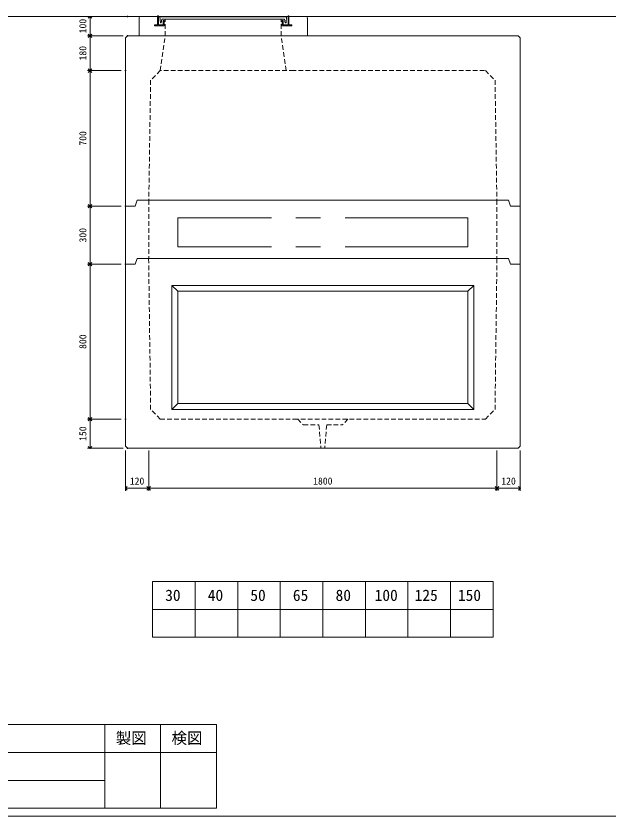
# Model space of a CAD drawing. Units: millimetres, scale not verified. Extents: x -9756 to 9756, y -4614 to 4614.
# Drawn here: x 575 to 3635, y -3936 to 196 of the extents above; entities that cross this region are included whole.
import ezdxf
from ezdxf.enums import TextEntityAlignment as Align

# ---------------------------------------------------------------- set-up
doc = ezdxf.new("R2010")
doc.units = ezdxf.units.MM
doc.header["$LTSCALE"] = 20
doc.header["$PDMODE"] = 32
doc.header["$PDSIZE"] = 4
doc.linetypes.add('DASHED1', pattern=[1.8, 1.2, -0.6])
doc.linetypes.add('USER2', pattern=[50.8, 31.75, -6.35, 6.35, -6.35])
for name, color, linetype, lineweight in [('0-1_Defpoints', 7, 'DASHED1', 5), ('0-2_waku', 7, 'Continuous', 18), ('0-3_gaikei', 7, 'Continuous', 18), ('0-4_kakure', 7, 'DASHED1', 5), ('0-5_sunpou', 7, 'Continuous', 5), ('0-8_uchigawa', 6, 'Continuous', 18), ('0-A_futa', 3, 'Continuous', 18), ('0-B_GL', 4, 'Continuous', 18), ('0-D_文字１', 7, 'Continuous', 18), ('1-2_uchigawa2', 6, 'USER2', 18)]:
    doc.layers.add(name, color=color, linetype=linetype, lineweight=lineweight)
doc.styles.add('ＭＳ ゴシック', font='')
doc.styles.get('ＭＳ ゴシック').set_extended_font_data('MS Gothic')

# ---------------------------------------------------------------- blocks, each defined once
blk = doc.blocks.new('_Open90')
at = {"layer": '0-5_sunpou'}
blk.add_line((0, 0), (-1, 0), dxfattribs=at)
blk.add_lwpolyline([(-0.5, 0.5), (0, 0), (-0.5, -0.5)], dxfattribs=at)
blk = doc.blocks.new('D96')
at = {"layer": '0-1_Defpoints'}
for p in [(7070.68, 3988.65), (6877.35, 3888.65), (7070.68, 3888.65)]:
    blk.add_point(p, dxfattribs=at)
at = {"layer": '0-5_sunpou'}
for p, q in [((7048.68, 3988.65), (6864.35, 3988.65)), ((6877.35, 3970.65), (6877.35, 3906.65)), ((7048.68, 3888.65), (6864.35, 3888.65))]:
    blk.add_line(p, q, dxfattribs=at)
at = {"layer": '0-5_sunpou', "xscale": 18, "yscale": 18}
for p, rotation in [((6877.35, 3988.65), 90), ((6877.35, 3888.65), 270)]:
    blk.add_blockref('_Open90', p, dxfattribs=dict(at, rotation=rotation))
at = {"layer": '0-5_sunpou', "style": 'ＭＳ ゴシック'}
blk.add_text('100', height=36.66, rotation=90, dxfattribs=at).set_placement((6869.35, 3901.15), align=Align.BOTTOM_LEFT)
blk = doc.blocks.new('D97')
at = {"layer": '0-1_Defpoints'}
for p in [(7070.68, 3888.65), (6877.35, 3708.65), (7060.68, 3708.65)]:
    blk.add_point(p, dxfattribs=at)
at = {"layer": '0-5_sunpou'}
for p, q in [((7048.68, 3888.65), (6864.35, 3888.65)), ((6877.35, 3870.65), (6877.35, 3726.65)), ((7038.68, 3708.65), (6864.35, 3708.65))]:
    blk.add_line(p, q, dxfattribs=at)
at = {"layer": '0-5_sunpou', "xscale": 18, "yscale": 18}
for p, rotation in [((6877.35, 3888.65), 90), ((6877.35, 3708.65), 270)]:
    blk.add_blockref('_Open90', p, dxfattribs=dict(at, rotation=rotation))
at = {"layer": '0-5_sunpou', "style": 'ＭＳ ゴシック'}
blk.add_text('180', height=36.66, rotation=90, dxfattribs=at).set_placement((6869.35, 3761.15), align=Align.BOTTOM_LEFT)
blk = doc.blocks.new('D98')
at = {"layer": '0-1_Defpoints'}
for p in [(7060.68, 3708.65), (6877.35, 3008.65), (7060.68, 3008.65)]:
    blk.add_point(p, dxfattribs=at)
at = {"layer": '0-5_sunpou'}
for p, q in [((7038.68, 3708.65), (6864.35, 3708.65)), ((6877.35, 3690.65), (6877.35, 3026.65)), ((7038.68, 3008.65), (6864.35, 3008.65))]:
    blk.add_line(p, q, dxfattribs=at)
at = {"layer": '0-5_sunpou', "xscale": 18, "yscale": 18}
for p, rotation in [((6877.35, 3708.65), 90), ((6877.35, 3008.65), 270)]:
    blk.add_blockref('_Open90', p, dxfattribs=dict(at, rotation=rotation))
at = {"layer": '0-5_sunpou', "style": 'ＭＳ ゴシック'}
blk.add_text('700', height=36.66, rotation=90, dxfattribs=at).set_placement((6869.35, 3321.15), align=Align.BOTTOM_LEFT)
blk = doc.blocks.new('D99')
at = {"layer": '0-1_Defpoints'}
for p in [(7060.68, 2708.65), (6877.35, 1908.65), (7060.68, 1908.65)]:
    blk.add_point(p, dxfattribs=at)
at = {"layer": '0-5_sunpou'}
for p, q in [((7038.68, 2708.65), (6864.35, 2708.65)), ((6877.35, 2690.65), (6877.35, 1926.65)), ((7038.68, 1908.65), (6864.35, 1908.65))]:
    blk.add_line(p, q, dxfattribs=at)
at = {"layer": '0-5_sunpou', "xscale": 18, "yscale": 18}
for p, rotation in [((6877.35, 2708.65), 90), ((6877.35, 1908.65), 270)]:
    blk.add_blockref('_Open90', p, dxfattribs=dict(at, rotation=rotation))
at = {"layer": '0-5_sunpou', "style": 'ＭＳ ゴシック'}
blk.add_text('800', height=36.66, rotation=90, dxfattribs=at).set_placement((6869.35, 2271.15), align=Align.BOTTOM_LEFT)
blk = doc.blocks.new('D100')
at = {"layer": '0-1_Defpoints'}
for p in [(7060.68, 1908.65), (6877.35, 1758.65), (7070.68, 1758.65)]:
    blk.add_point(p, dxfattribs=at)
at = {"layer": '0-5_sunpou'}
for p, q in [((7038.68, 1908.65), (6864.35, 1908.65)), ((6877.35, 1890.65), (6877.35, 1776.65)), ((7048.68, 1758.65), (6864.35, 1758.65))]:
    blk.add_line(p, q, dxfattribs=at)
at = {"layer": '0-5_sunpou', "xscale": 18, "yscale": 18}
for p, rotation in [((6877.35, 1908.65), 90), ((6877.35, 1758.65), 270)]:
    blk.add_blockref('_Open90', p, dxfattribs=dict(at, rotation=rotation))
at = {"layer": '0-5_sunpou', "style": 'ＭＳ ゴシック'}
blk.add_text('150', height=36.66, rotation=90, dxfattribs=at).set_placement((6869.35, 1796.15), align=Align.BOTTOM_LEFT)
blk = doc.blocks.new('D101')
at = {"layer": '0-1_Defpoints'}
for p in [(7060.68, 3008.65), (6877.35, 2708.65), (7060.68, 2708.65)]:
    blk.add_point(p, dxfattribs=at)
at = {"layer": '0-5_sunpou'}
for p, q in [((7038.68, 3008.65), (6864.35, 3008.65)), ((6877.35, 2990.65), (6877.35, 2726.65)), ((7038.68, 2708.65), (6864.35, 2708.65))]:
    blk.add_line(p, q, dxfattribs=at)
at = {"layer": '0-5_sunpou', "xscale": 18, "yscale": 18}
for p, rotation in [((6877.35, 3008.65), 90), ((6877.35, 2708.65), 270)]:
    blk.add_blockref('_Open90', p, dxfattribs=dict(at, rotation=rotation))
at = {"layer": '0-5_sunpou', "style": 'ＭＳ ゴシック'}
blk.add_text('300', height=36.66, rotation=90, dxfattribs=at).set_placement((6869.35, 2821.15), align=Align.BOTTOM_LEFT)
blk = doc.blocks.new('_Open90_44')
at = {"layer": '0-5_sunpou'}
blk.add_line((0, 0), (-1, 0), dxfattribs=at)
blk.add_lwpolyline([(-0.5, 0.5), (0, 0), (-0.5, -0.5)], dxfattribs=at)
blk = doc.blocks.new('120120')
at = {"layer": '0-5_sunpou'}
for p, q in [((40, 178.71), (40, -29.52)), ((-62, -16.52), (22, -16.52))]:
    blk.add_line(p, q, dxfattribs=at)
blk.add_point((40, -16.52), dxfattribs=at)
at = {"layer": '0-5_sunpou', "xscale": 18, "yscale": 18, "rotation": 180}
blk.add_blockref('_Open90_44', (-80, -16.52), dxfattribs=at)
at = {"layer": '0-5_sunpou', "xscale": 18, "yscale": 18}
blk.add_blockref('_Open90_44', (40, -16.52), dxfattribs=at)
at = {"layer": '0-5_sunpou', "style": 'ＭＳ ゴシック'}
blk.add_text('120', height=36.66, dxfattribs=at).set_placement((-57.5, -8.52), align=Align.BOTTOM_LEFT)
blk = doc.blocks.new('120')
at = {"layer": '0-5_sunpou'}
for p, q in [((-80, 163.97), (-80, -44.26)), ((40, 163.97), (40, -44.26)), ((40, 163.97), (40, -44.26)), ((-62, -31.26), (22, -31.26))]:
    blk.add_line(p, q, dxfattribs=at)
blk.add_point((40, -31.26), dxfattribs=at)
at = {"layer": '0-5_sunpou', "xscale": 18, "yscale": 18, "rotation": 180}
blk.add_blockref('_Open90_44', (-80, -31.26), dxfattribs=at)
at = {"layer": '0-5_sunpou', "xscale": 18, "yscale": 18}
blk.add_blockref('_Open90_44', (40, -31.26), dxfattribs=at)
at = {"layer": '0-5_sunpou', "style": 'ＭＳ ゴシック'}
blk.add_text('120', height=36.66, dxfattribs=at).set_placement((-57.5, -23.26), align=Align.BOTTOM_LEFT)
blk = doc.blocks.new('180')
at = {"layer": '0-5_sunpou'}
for p, q in [((450, 171.45), (450, -36.78)), ((450, 171.45), (450, -36.78)), ((-1332, -23.78), (432, -23.78))]:
    blk.add_line(p, q, dxfattribs=at)
blk.add_point((450, -23.78), dxfattribs=at)
at = {"layer": '0-5_sunpou', "xscale": 18, "yscale": 18, "rotation": 180}
blk.add_blockref('_Open90_44', (-1350, -23.78), dxfattribs=at)
at = {"layer": '0-5_sunpou', "xscale": 18, "yscale": 18}
blk.add_blockref('_Open90_44', (450, -23.78), dxfattribs=at)
at = {"layer": '0-5_sunpou', "style": 'ＭＳ ゴシック'}
blk.add_text('1800', height=36.66, dxfattribs=at).set_placement((-500, -15.78), align=Align.BOTTOM_LEFT)

msp = doc.modelspace()

# ---------------------------------------------------------------- linework, layer by layer
at = {"layer": '0-1_Defpoints'}
for p, q in [((2031.38, -1886.21), (2061.38, -1916.21)), ((2291.38, -1886.21), (2261.38, -1916.21)), ((2061.38, -1916.21), (2141.38, -1916.21)), ((2141.38, -1916.21), (2151.38, -2036.21)), ((2181.38, -1916.21), (2171.38, -2036.21)), ((2181.38, -1916.21), (2261.38, -1916.21))]:
    msp.add_line(p, q, dxfattribs=at)
at = {"layer": '0-2_waku'}
for p, q in [((1281.38, -2725.21), (1281.38, -3013.21)), ((1281.38, -2725.21), (1281.38, -3013.21)), ((1281.38, -2725.21), (1281.38, -3013.21)), ((1281.38, -2725.21), (1281.38, -3013.21)), ((1281.38, -2725.21), (3041.38, -2725.21)), ((1501.38, -2725.21), (1501.38, -3013.21)), ((1721.38, -2725.21), (1721.38, -3013.21)), ((1721.38, -2725.21), (1721.38, -3013.21)), ((1941.38, -2725.21), (1941.38, -3013.21)), ((2161.38, -2725.21), (2161.38, -3013.21)), ((2381.38, -2725.21), (2381.38, -3013.21)), ((2601.38, -2725.21), (2601.38, -3013.21)), ((2821.38, -2725.21), (2821.38, -3013.21)), ((3041.38, -2725.21), (3041.38, -3013.21)), ((1281.38, -2869.21), (3041.38, -2869.21)), ((1281.38, -3013.21), (3041.38, -3013.21)), ((-2444.87, -3464.21), (1035.13, -3464.21)), ((-2444.87, -3464.21), (1611.13, -3464.21)), ((1035.13, -3464.21), (1035.13, -3896.21)), ((1323.13, -3464.21), (1323.13, -3896.21)), ((1611.13, -3464.21), (1611.13, -3896.21)), ((-2444.87, -3608.21), (1035.13, -3608.21)), ((-2444.87, -3608.21), (1611.13, -3608.21)), ((-2444.87, -3752.21), (1035.13, -3752.21)), ((-2444.87, -3752.21), (1035.13, -3752.21)), ((-2444.87, -3896.21), (1611.13, -3896.21)), ((-2484.87, -3936.21), (5675.13, -3936.21)), ((-2484.87, -3936.21), (9755.13, -3936.21))]:
    msp.add_line(p, q, dxfattribs=at)
msp.add_lwpolyline([(-2444.87, -3464.21), (-2444.87, -3896.21), (1035.13, -3896.21)], dxfattribs=at)
at = {"layer": '0-3_gaikei'}
for p, q in [((1211.38, 93.79), (1211.38, 183.79)), ((1221.38, 193.79), (1306.38, 193.79)), ((1986.38, 193.79), (2071.38, 193.79)), ((2081.38, 93.79), (2081.38, 183.79)), ((1141.38, 83.79), (1141.38, -786.21)), ((1211.38, 93.79), (1321.38, 93.79)), ((1246.38, 93.79), (2046.38, 93.79)), ((2081.38, 93.79), (1971.38, 93.79)), ((2866.38, 93.79), (3171.38, 93.79)), ((3171.38, 93.79), (3181.38, 83.79)), ((3181.38, -786.21), (3181.38, 83.79)), ((3121.38, -756.21), (3131.38, -786.21)), ((3126.38, -771.21), (3131.38, -786.21)), ((1141.38, -786.21), (1141.38, -1086.21)), ((1191.38, -786.21), (1141.38, -786.21)), ((3181.38, -786.21), (3131.38, -786.21)), ((3181.38, -786.21), (3181.38, -1086.21)), ((3121.38, -1056.21), (3131.38, -1086.21)), ((3126.38, -1071.21), (3131.38, -1086.21)), ((1191.38, -1086.21), (1141.38, -1086.21)), ((3181.38, -1086.21), (3131.38, -1086.21)), ((3181.38, -2026.21), (3181.38, -1086.21)), ((1151.38, -2036.21), (3171.38, -2036.21)), ((3181.38, -2026.21), (3171.38, -2036.21))]:
    msp.add_line(p, q, dxfattribs=at)
for points in [[(2871.38, 93.79), (1151.38, 93.79), (1141.38, 83.79)], [(1191.38, -786.21), (1201.38, -756.21), (3121.38, -756.21)], [(1191.38, -1086.21), (1201.38, -1056.21), (3121.38, -1056.21)], [(1141.38, -1086.21), (1141.38, -2026.21), (1151.38, -2036.21)]]:
    msp.add_lwpolyline(points, dxfattribs=at)
for centre, radius, start, end in [((1220.8, 184.37), 9.44, 86.47383, 183.52617), ((2071.71, 184.12), 9.68, 358.04251, 91.95749), ((2071.38, 183.79), 10, 0, 10)]:
    msp.add_arc(centre, radius, start, end, dxfattribs=at)
at = {"layer": '0-4_kakure'}
for p, q in [((1346.38, 93.79), (1346.38, 180.29)), ((1946.38, 93.79), (1946.38, 180.29)), ((1946.38, 93.79), (1946.38, 178.29)), ((1321.38, -86.21), (1346.38, 93.79)), ((1971.38, -86.21), (1946.38, 93.79)), ((2996.38, -86.21), (2011.38, -86.21)), ((3001.38, -86.21), (3051.38, -136.21)), ((1271.38, -136.21), (1261.62, -756.21)), ((3051.38, -136.21), (3061.15, -756.21)), ((1261.38, -756.21), (1261.38, -1056.21)), ((3061.39, -756.21), (3061.2, -1056.21)), ((1271.38, -1836.21), (1260.98, -1056.21)), ((3051.38, -1836.21), (3061.58, -1056.21)), ((1321.38, -1886.21), (1271.38, -1836.21)), ((1321.38, -1886.21), (2011.38, -1886.21))]:
    msp.add_line(p, q, dxfattribs=at)
for points in [[(2011.38, -86.21), (1321.38, -86.21), (1271.38, -136.21)], [(2011.38, -1886.21), (3001.38, -1886.21), (3051.38, -1836.21)]]:
    msp.add_lwpolyline(points, dxfattribs=at)
at = {"layer": '0-8_uchigawa'}
for p, q in [((1381.38, -1196.21), (1381.38, -1836.21)), ((1381.38, -1196.21), (2941.38, -1196.21)), ((1381.38, -1196.21), (2941.38, -1196.21)), ((1381.38, -1196.21), (1411.38, -1226.21)), ((2941.38, -1196.21), (2911.38, -1226.21)), ((2941.38, -1836.21), (2941.38, -1196.21)), ((1411.38, -1226.21), (1411.38, -1806.21)), ((1411.38, -1226.21), (2911.38, -1226.21)), ((2911.38, -1806.21), (2911.38, -1226.21)), ((1381.38, -1836.21), (1411.38, -1806.21)), ((1411.38, -1806.21), (2911.38, -1806.21)), ((1421.88, -1806.21), (2161.38, -1806.21)), ((2161.38, -1806.21), (2900.88, -1806.21)), ((2941.38, -1836.21), (2911.38, -1806.21)), ((1381.38, -1836.21), (2941.38, -1836.21))]:
    msp.add_line(p, q, dxfattribs=at)
at = {"layer": '0-A_futa'}
for p, q in [((1306.38, 193.79), (1306.38, 150.79)), ((1308.38, 195.79), (1311.38, 195.79)), ((1311.38, 195.79), (1311.38, 150.79)), ((1319.19, 191.29), (1973.52, 191.29)), ((1319.19, 191.29), (1321.68, 161.29)), ((1329.71, 180.29), (1325.39, 161.29)), ((1329.71, 180.29), (1963.05, 180.29)), ((1336.38, 170.79), (1336.38, 150.79)), ((1338.38, 172.79), (1339.38, 172.79)), ((1341.38, 170.79), (1341.38, 145.79)), ((1951.38, 170.79), (1951.38, 145.79)), ((1954.38, 172.79), (1953.38, 172.79)), ((1956.38, 170.79), (1956.38, 150.79)), ((1963.05, 180.29), (1967.37, 161.29)), ((1973.52, 191.29), (1971.27, 161.29)), ((1981.38, 195.79), (1981.38, 150.79)), ((1981.38, 195.79), (1984.38, 195.79)), ((1986.38, 193.79), (1986.38, 150.79)), ((1291.38, 148.79), (1291.38, 147.79)), ((1293.38, 150.79), (1306.38, 150.79)), ((1341.38, 145.79), (1293.38, 145.79)), ((1311.38, 150.79), (1336.38, 150.79)), ((1321.68, 161.29), (1325.39, 161.29)), ((1951.38, 145.79), (1999.38, 145.79)), ((1981.38, 150.79), (1956.38, 150.79)), ((1971.27, 161.29), (1967.37, 161.29)), ((1999.38, 150.79), (1986.38, 150.79)), ((2001.38, 148.79), (2001.38, 147.79))]:
    msp.add_line(p, q, dxfattribs=at)
for centre, start, end in [((1308.38, 193.79), 90, 180), ((1338.38, 170.79), 90, 180), ((1339.38, 170.79), 0, 90), ((1953.38, 170.79), 90, 180), ((1954.38, 170.79), 0, 90), ((1984.38, 193.79), 0, 90), ((1293.38, 148.79), 90, 180), ((1293.38, 147.79), 180, 270), ((1999.38, 148.79), 0, 90), ((1999.38, 147.79), 270, 0)]:
    msp.add_arc(centre, 2, start, end, dxfattribs=at)
at = {"layer": '0-B_GL'}
msp.add_line((-2484.18, 193.79), (9755.82, 193.79), dxfattribs=at)
at = {"layer": '1-2_uchigawa2'}
for p, q in [((1411.38, -846.21), (1411.38, -996.21)), ((2911.38, -846.21), (1411.38, -846.21)), ((2911.38, -996.21), (2911.38, -846.21)), ((2911.38, -996.21), (1411.38, -996.21))]:
    msp.add_line(p, q, dxfattribs=at)

# ---------------------------------------------------------------- block references
at = {"layer": '0-5_sunpou'}
for name, p in [('D96', (-5919.3, -3794.86)), ('D97', (-5919.3, -3794.86)), ('D98', (-5919.3, -3794.86)), ('D101', (-5919.3, -3794.86)), ('D99', (-5919.3, -3794.86)), ('D100', (-5919.3, -3794.86)), ('120', (1221.38, -2212.18)), ('180', (2611.38, -2219.66)), ('120120', (3141.38, -2226.92))]:
    msp.add_blockref(name, p, dxfattribs=at)

# ---------------------------------------------------------------- texts
at = {"layer": '0-D_文字１', "style": 'ＭＳ ゴシック'}
for s, p in [('30', (1346.48, -2843.03)), ('40', (1566.48, -2843.03)), ('50', (1786.48, -2843.03)), ('65', (2006.48, -2843.03)), ('80', (2227.3, -2843.03)), ('100', (2429.04, -2843.03)), ('125', (2635.82, -2843.03)), ('150', (2859.35, -2843.03)), ('製図', (1091.25, -3580.71)), ('検図', (1379.25, -3580.71))]:
    msp.add_text(s, height=58.65, dxfattribs=at).set_placement(p, align=Align.BOTTOM_LEFT)

doc.saveas('drawing.dxf')
